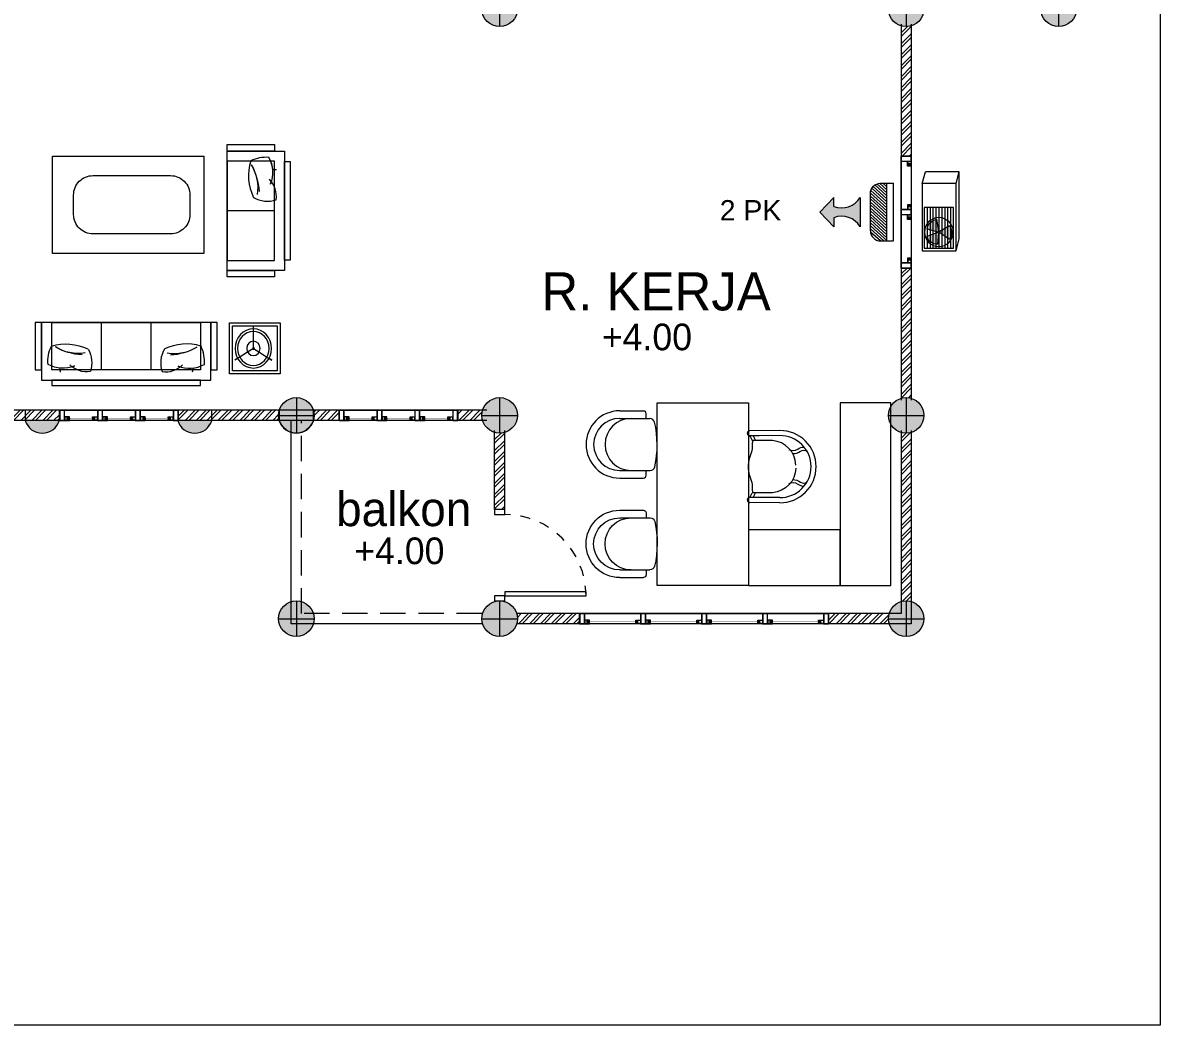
# Model space of a CAD drawing. Header units: millimetres. Extents: x -667 to -468, y -723 to -475.
# Drawn here: x -501.53 to -490.34, y -711.39 to -701.52 of the extents above; entities that cross this region are included whole.
import ezdxf

# ---------------------------------------------------------------- set-up
doc = ezdxf.new("R2010")
doc.units = ezdxf.units.MM
doc.linetypes.add('DASHED2', pattern=[0.375, 0.25, -0.125])
doc.linetypes.add('HIDDEN', pattern=[0.375, 0.25, -0.125])
doc.layers.get('0').update_dxf_attribs({"lineweight": 9})
for name, color, linetype, lineweight in [('COLUMN', 11, 'Continuous', 9), ('dinding', 36, 'Continuous', 9), ('DOOR', 6, 'Continuous', 5), ('Furniture', 172, 'Continuous', 0), ('HIDDEN', 9, 'HIDDEN', 5), ('NOTASI', 250, 'Continuous', 5), ('pintu', 6, 'Continuous', 5), ('TEXT', 26, 'Continuous', 5)]:
    doc.layers.add(name, color=color, linetype=linetype, lineweight=lineweight)
doc.styles.get("Standard").update_dxf_attribs({"font": 'arial.ttf'})
pattern_1 = [(45, (150.81226, -159.11501), (-0.053881537, 0.053881537), []), (45, (150.84818, -159.11501), (-0.053881537, 0.053881537), [])]

# ---------------------------------------------------------------- blocks, each defined once
blk = doc.blocks.new('kolommm bulat')
at = {"layer": 'NOTASI'}
h = blk.add_hatch(color=256, dxfattribs=at)
h.paths.add_polyline_path([(-808.914, -494.931), (-808.914, -495.106), (-808.739, -495.106, 0.414214)])
h.paths.add_polyline_path([(-808.914, -494.931, 0.414214), (-809.089, -495.106), (-808.914, -495.106)])
h.paths.add_polyline_path([(-808.914, -495.106), (-809.089, -495.106, 0.414214), (-808.914, -495.281)])
h.paths.add_polyline_path([(-808.739, -495.106), (-808.914, -495.106), (-808.914, -495.281, 0.414214)])
for p, q in [((-808.914, -494.931), (-808.914, -495.281)), ((-809.089, -495.106), (-808.739, -495.106))]:
    blk.add_line(p, q)
blk.add_circle((-808.914, -495.106), 0.175)
blk = doc.blocks.new('*U564')
for points in [[(81023, 24533), (80973, 24533), (80973, 24433), (81023, 24433)], [(81873, 24533), (81823, 24533), (81823, 24433), (81873, 24433)], [(81023, 24433), (81023, 23633), (81063, 23633), (81063, 24433)]]:
    blk.add_lwpolyline(points, close=True)
at = {"layer": 'HIDDEN'}
blk.add_arc((81023, 24433), 800, 270, 0, dxfattribs=at)
blk = doc.blocks.new('SOFA-1')
at = {"layer": 'Furniture'}
for p, q in [((-331, 369), (-331, 136)), ((-257, 369), (-257, 108)), ((256, 369), (256, 108)), ((331, 369), (331, 136)), ((-303, 108), (-257, 108)), ((-257, 108), (-257, 69)), ((256, 108), (256, 71)), ((256, 108), (303, 108))]:
    blk.add_line(p, q, dxfattribs=at)
for centre, radius, start, end in [((0, 369), 331, 0, 180), ((0, 369), 256, 0, 180), ((0, 257), 256, 0, 180), ((-303, 136), 28, 180, 270), ((303, 136), 28, 270, 0), ((-210, 69), 46.6, 180, 257.5088), ((-4, 998), 998, 257.5088, 282.9658), ((209, 71), 46.6, 282.9658, 0)]:
    blk.add_arc(centre, radius, start, end, dxfattribs=at)
blk = doc.blocks.new('CH-4')
at = {"layer": 'Furniture'}
for p, q in [((-0.355, 0.308), (-0.353, 0.014)), ((-0.305, 0.309), (-0.303, 0.014)), ((0.305, 0.309), (0.303, 0.014)), ((0.355, 0.308), (0.353, 0.014)), ((-0.303, 0.103), (-0.303, 0.005)), ((-0.303, 0.047), (-0.257, 0.069)), ((-0.303, 0.014), (-0.257, 0.036)), ((0.303, 0.047), (0.257, 0.069)), ((0.303, 0.014), (0.257, 0.036)), ((0.303, 0.103), (0.303, 0.005))]:
    blk.add_line(p, q, dxfattribs=at)
for points in [[(-0.128, 0.435, 0.182584), (-0.153, 0.511, -0.294543), (-0.152, 0.574)], [(0.128, 0.435, -0.182584), (0.153, 0.511, 0.294543), (0.152, 0.574)], [(-0.016, 0.465, 0.381533), (-0.257, 0.237, 0.381533)], [(-0.17, 0.395, 0.291634), (-0.171, 0.485, -0.19512), (-0.191, 0.548, -0.335381)], [(0.016, 0.465, -0.381533), (0.257, 0.237, -0.381533)], [(0.17, 0.395, -0.291634), (0.171, 0.485, 0.19512), (0.191, 0.548, 0.335381)], [(0.237, 0.038), (0.189, 0.038, 0.028753), (0.158, 0.036, -0.099667), (0, 0, -0.099667), (-0.158, 0.036, 0.028753), (-0.189, 0.038), (-0.237, 0.038)]]:
    blk.add_lwpolyline(points, format="xyb", dxfattribs=at)
for points in [[(-0.257, 0.237), (-0.257, 0.036)], [(0.257, 0.237), (0.257, 0.036)]]:
    blk.add_lwpolyline(points, dxfattribs=at)
for centre, radius, start, end in [((0, 0.31), 0.355, 90, 180.294), ((0, 0.31), 0.305, 90, 180.294), ((0, 0.31), 0.355, 359.706, 90), ((0, 0.31), 0.305, 359.706, 90), ((-0.328, 0.012), 0.0251, 175.8029, 4.9093), ((-0.237, 0.058), 0.02, 180, 270), ((0.237, 0.058), 0.02, 270, 0), ((0.328, 0.012), 0.0251, 175.0907, 4.1971)]:
    blk.add_arc(centre, radius, start, end, dxfattribs=at)
blk = doc.blocks.new('M-KOMIS')
at = {"layer": 'Furniture'}
for points in [[(-900, -200), (-900, 700), (900, 700), (900, -200)], [(-900, -200), (-900, -1100), (-350, -1100), (-350, -200)], [(-900, -1100), (-900, -1600), (900, -1600), (900, -1100)]]:
    blk.add_lwpolyline(points, close=True, dxfattribs=at)
at = {"layer": 'Furniture', "xscale": -1}
blk.add_blockref('SOFA-1', (-489, 700), dxfattribs=at)
at = {"layer": 'Furniture'}
blk.add_blockref('SOFA-1', (489, 700), dxfattribs=at)
at = {"layer": 'Furniture', "xscale": 1000, "yscale": 1000, "zscale": 1000, "rotation": 180}
blk.add_blockref('CH-4', (271, -199), dxfattribs=at)
blk = doc.blocks.new('FFFEWWW')
at = {"layer": 'Furniture'}
for points in [[(463.583, -123.042), (465.045, -123.042), (465.045, -122.987), (463.583, -122.987)], [(465.147, -123.042), (463.482, -123.042), (463.482, -123.608), (465.147, -123.608), (465.147, -123.042)], [(463.482, -123.142), (463.419, -123.142), (463.419, -123.608), (463.482, -123.608)], [(463.582, -123.142), (465.047, -123.142), (465.047, -123.608), (463.582, -123.608)], [(465.21, -123.142), (465.147, -123.142), (465.147, -123.608), (465.21, -123.608)]]:
    blk.add_lwpolyline(points, close=True, dxfattribs=at)
at = {"layer": 'Furniture', "ltscale": 5000}
for points in [[(464.07, -123.142), (464.07, -123.608)], [(464.559, -123.142), (464.559, -123.608)]]:
    blk.add_lwpolyline(points, dxfattribs=at)
at = {"layer": 'Furniture'}
for centre, major_axis, start_param, end_param in [((463.924, -123.353), (-0.23, 0.003), 4.562174, 5.517908), ((463.924, -123.353), (-0.23, 0.003), 4.562506, 5.51824), ((463.888, -123.225), (-0.344, 0.005), -0.071752, 0.465012), ((463.692, -123.453), (-0.296, 0.004), 4.3283, 5.243524), ((463.692, -123.453), (-0.296, 0.004), 4.329343, 5.244567), ((460.127, -122.643), (-2.524, 2.524), 3.781983, 3.79269), ((463.705, -123.21), (-0.27, 0.003), 2.621113, 3.471576), ((463.92, -123.909), (-0.621, 0.009), -1.489892, -1.04612), ((463.842, -123.719), (-0.416, 0.006), 4.559337, 5.297147), ((463.723, -122.908), (-0.489, 0.007), 1.286125, 2.040349)]:
    blk.add_ellipse(centre, major_axis=major_axis, ratio=1, start_param=start_param, end_param=end_param, dxfattribs=at)
at = {"layer": 'Furniture', "extrusion": (0, 0, -1)}
for centre, major_axis, start_param, end_param in [((464.705, -123.353), (0.23, 0.003), 4.562174, 5.517908), ((464.705, -123.353), (0.23, 0.003), 4.562506, 5.51824), ((464.923, -123.21), (0.27, 0.003), 2.621113, 3.471576), ((464.937, -123.453), (0.296, 0.004), 4.3283, 5.243524), ((464.937, -123.453), (0.296, 0.004), 4.329343, 5.244567), ((468.501, -122.643), (2.524, 2.524), 3.781983, 3.79269), ((464.741, -123.225), (0.344, 0.005), -0.071752, 0.465012), ((464.787, -123.719), (0.416, 0.006), 4.559337, 5.297147), ((464.708, -123.909), (0.621, 0.009), -1.489892, -1.04612), ((464.906, -122.908), (0.489, 0.007), 1.286125, 2.040349)]:
    blk.add_ellipse(centre, major_axis=major_axis, ratio=1, start_param=start_param, end_param=end_param, dxfattribs=at)
blk = doc.blocks.new('VRRW')
at = {"layer": 'Furniture'}
for p, q in [((460.924, -123.537), (460.924, -123.037)), ((460.924, -123.037), (461.424, -123.037)), ((460.954, -123.507), (460.954, -123.067)), ((460.954, -123.067), (461.394, -123.067)), ((461.394, -123.067), (461.394, -123.507)), ((461.424, -123.037), (461.424, -123.537)), ((461.198, -123.292), (461.005, -123.172)), ((461.198, -123.292), (461.005, -123.172)), ((461.039, -123.193), (461.007, -123.174)), ((461.039, -123.193), (461.007, -123.174)), ((461.177, -123.292), (461.37, -123.172)), ((461.177, -123.292), (461.37, -123.172)), ((461.337, -123.193), (461.368, -123.174)), ((461.337, -123.193), (461.368, -123.174)), ((461.188, -123.273), (461.188, -123.513)), ((461.188, -123.273), (461.188, -123.513)), ((461.424, -123.537), (460.924, -123.537)), ((461.394, -123.507), (460.954, -123.507)), ((461.188, -123.471), (461.188, -123.51)), ((461.188, -123.471), (461.188, -123.51))]:
    blk.add_line(p, q, dxfattribs=at)
at = {"layer": 'Furniture', "extrusion": (0, 0, -1)}
for major_axis in [(0, 0.193), (0, 0.167), (0, 0.167), (0, 0.0707), (0, 0.0707)]:
    blk.add_ellipse((461.188, -123.286), major_axis=major_axis, ratio=0.927896, start_param=3.141593, end_param=9.424778, dxfattribs=at)
blk = doc.blocks.new('VVFRR')
at = {"layer": 'Furniture'}
for points in [[(461.041, -124.004), (461.041, -124.067), (461.506, -124.067), (461.506, -124.004)], [(460.941, -124.067), (460.941, -125.244), (461.506, -125.244), (461.506, -124.067), (460.941, -124.067)], [(460.941, -125.142), (460.941, -124.169), (460.886, -124.169), (460.886, -125.142)], [(461.041, -125.144), (461.041, -124.167), (461.506, -124.167), (461.506, -125.144)], [(461.041, -125.244), (461.041, -125.306), (461.506, -125.306), (461.506, -125.244)]]:
    blk.add_lwpolyline(points, close=True, dxfattribs=at)
at = {"layer": 'Furniture', "ltscale": 5000}
blk.add_lwpolyline([(461.041, -124.655), (461.506, -124.655)], dxfattribs=at)
at = {"layer": 'Furniture', "extrusion": (0, 0, -1)}
for centre, major_axis, start_param, end_param in [((461.352, -124.277), (-0.004, 0.296), 4.3283, 5.243524), ((461.352, -124.277), (-0.004, 0.296), 4.329343, 5.244567), ((461.124, -124.473), (-0.005, 0.344), -0.071752, 0.465012), ((461.808, -124.506), (-0.009, 0.621), -1.489892, -1.04612), ((461.618, -124.427), (-0.006, 0.416), 4.559337, 5.297147), ((460.807, -124.308), (-0.007, 0.489), 1.286125, 2.040349), ((461.252, -124.509), (-0.003, 0.23), 4.562174, 5.517908), ((461.252, -124.509), (-0.003, 0.23), 4.562506, 5.51824), ((460.542, -120.713), (-2.524, 2.524), 3.781983, 3.79269), ((461.109, -124.291), (-0.003, 0.27), 2.621113, 3.471576)]:
    blk.add_ellipse(centre, major_axis=major_axis, ratio=1, start_param=start_param, end_param=end_param, dxfattribs=at)
blk = doc.blocks.new('VBV')
h = blk.add_hatch()
h.set_pattern_fill('ANSI31', color=30, scale=0.02, angle=-180, style=0)
h.set_pattern_definition([(45, (-1846.064447, -2578.5427676), (-0.0017677669529, 0.0017677669529), [])])
h.paths.add_polyline_path([(-651.29, -519.722), (-651.288, -519.722, -0.354282), (-651.286, -519.719), (-651.306, -519.719), (-651.306, -519.727), (-651.29, -519.727)])
h.paths.add_polyline_path([(-651.306, -519.711), (-651.306, -519.719), (-651.286, -519.719, -0.354282), (-651.288, -519.716), (-651.29, -519.716), (-651.29, -519.711)])
h = blk.add_hatch()
h.set_pattern_fill('ANSI31', color=30, scale=0.02, angle=-180, style=0)
h.set_pattern_definition([(135, (543.7193513, -2578.5427676), (0.0017677669529, 0.0017677669529), [])])
h.paths.add_polyline_path([(-651.055, -519.722), (-651.057, -519.722, 0.354282), (-651.059, -519.719), (-651.039, -519.719), (-651.039, -519.727), (-651.055, -519.727)])
h.paths.add_polyline_path([(-651.039, -519.711), (-651.039, -519.719), (-651.059, -519.719, 0.354282), (-651.057, -519.716), (-651.055, -519.716), (-651.055, -519.711)])
h = blk.add_hatch()
h.set_pattern_fill('ANSI31', color=30, scale=0.02, angle=-180, style=0)
h.set_pattern_definition([(45, (-1845.6919134, -2578.5427676), (-0.0017677669529, 0.0017677669529), [])])
h.paths.add_polyline_path([(-650.918, -519.722), (-650.916, -519.722, -0.354282), (-650.914, -519.719), (-650.934, -519.719), (-650.934, -519.727), (-650.918, -519.727)])
h.paths.add_polyline_path([(-650.934, -519.711), (-650.934, -519.719), (-650.914, -519.719, -0.354282), (-650.916, -519.716), (-650.918, -519.716), (-650.918, -519.711)])
h = blk.add_hatch()
h.set_pattern_fill('ANSI31', color=30, scale=0.02, angle=-180, style=0)
h.set_pattern_definition([(135, (544.0918849, -2578.5427676), (0.0017677669529, 0.0017677669529), [])])
h.paths.add_polyline_path([(-650.682, -519.722), (-650.684, -519.722, 0.354282), (-650.686, -519.719), (-650.666, -519.719), (-650.666, -519.727), (-650.682, -519.727)])
h.paths.add_polyline_path([(-650.666, -519.711), (-650.666, -519.719), (-650.686, -519.719, 0.354282), (-650.684, -519.716), (-650.682, -519.716), (-650.682, -519.711)])
h = blk.add_hatch()
h.set_pattern_fill('ANSI31', color=30, scale=0.02, angle=-180, style=0)
h.set_pattern_definition([(45, (-1845.31938, -2578.5427676), (-0.0017677669529, 0.0017677669529), [])])
h.paths.add_polyline_path([(-650.545, -519.722), (-650.543, -519.722, -0.354282), (-650.541, -519.719), (-650.561, -519.719), (-650.561, -519.727), (-650.545, -519.727)])
h.paths.add_polyline_path([(-650.561, -519.711), (-650.561, -519.719), (-650.541, -519.719, -0.354282), (-650.543, -519.716), (-650.545, -519.716), (-650.545, -519.711)])
h = blk.add_hatch()
h.set_pattern_fill('ANSI31', color=30, scale=0.02, angle=-180, style=0)
h.set_pattern_definition([(135, (544.4644184, -2578.5427676), (0.0017677669529, 0.0017677669529), [])])
h.paths.add_polyline_path([(-650.31, -519.722), (-650.312, -519.722, 0.354282), (-650.314, -519.719), (-650.294, -519.719), (-650.294, -519.727), (-650.31, -519.727)])
h.paths.add_polyline_path([(-650.294, -519.711), (-650.294, -519.719), (-650.314, -519.719, 0.354282), (-650.312, -519.716), (-650.31, -519.716), (-650.31, -519.711)])
for points in [[(-651.334, -519.638), (-651.384, -519.638), (-651.384, -519.738), (-651.334, -519.738)], [(-651.384, -519.638), (-650.216, -519.638), (-650.216, -519.738), (-651.384, -519.738)], [(-651.336, -519.64), (-651.382, -519.64), (-651.382, -519.736), (-651.336, -519.736)], [(-650.961, -519.638), (-651.011, -519.638), (-651.011, -519.738), (-650.961, -519.738)], [(-650.963, -519.64), (-651.009, -519.64), (-651.009, -519.736), (-650.963, -519.736)], [(-650.589, -519.638), (-650.639, -519.638), (-650.639, -519.738), (-650.589, -519.738)], [(-650.591, -519.64), (-650.637, -519.64), (-650.637, -519.736), (-650.591, -519.736)], [(-650.216, -519.638), (-650.266, -519.638), (-650.266, -519.738), (-650.216, -519.738)], [(-650.218, -519.64), (-650.264, -519.64), (-650.264, -519.736), (-650.218, -519.736)], [(-651.308, -519.709), (-651.288, -519.709), (-651.288, -519.703), (-651.332, -519.703), (-651.332, -519.736), (-651.288, -519.736), (-651.288, -519.729), (-651.308, -519.729)], [(-651.037, -519.709), (-651.057, -519.709), (-651.057, -519.703), (-651.013, -519.703), (-651.013, -519.736), (-651.057, -519.736), (-651.057, -519.729), (-651.037, -519.729)], [(-650.936, -519.709), (-650.916, -519.709), (-650.916, -519.703), (-650.959, -519.703), (-650.959, -519.736), (-650.916, -519.736), (-650.916, -519.729), (-650.936, -519.729)], [(-650.664, -519.709), (-650.684, -519.709), (-650.684, -519.703), (-650.641, -519.703), (-650.641, -519.736), (-650.684, -519.736), (-650.684, -519.729), (-650.664, -519.729)], [(-650.563, -519.709), (-650.543, -519.709), (-650.543, -519.703), (-650.587, -519.703), (-650.587, -519.736), (-650.543, -519.736), (-650.543, -519.729), (-650.563, -519.729)], [(-650.292, -519.709), (-650.312, -519.709), (-650.312, -519.703), (-650.268, -519.703), (-650.268, -519.736), (-650.312, -519.736), (-650.312, -519.729), (-650.292, -519.729)]]:
    blk.add_lwpolyline(points, close=True)
for points in [[(-651.288, -519.713), (-651.288, -519.711), (-651.288, -519.716), (-651.288, -519.711), (-651.286, -519.711), (-651.286, -519.701), (-651.334, -519.701), (-651.334, -519.738), (-651.286, -519.738), (-651.286, -519.727), (-651.288, -519.727), (-651.288, -519.722), (-651.288, -519.727)], [(-651.288, -519.722), (-651.29, -519.722), (-651.29, -519.727), (-651.306, -519.727), (-651.306, -519.711), (-651.29, -519.711), (-651.29, -519.716), (-651.288, -519.716)], [(-651.057, -519.713), (-651.057, -519.711), (-651.057, -519.716), (-651.057, -519.711), (-651.059, -519.711), (-651.059, -519.701), (-651.011, -519.701), (-651.011, -519.738), (-651.059, -519.738), (-651.059, -519.727), (-651.057, -519.727), (-651.057, -519.722), (-651.057, -519.727)], [(-651.057, -519.722), (-651.055, -519.722), (-651.055, -519.727), (-651.039, -519.727), (-651.039, -519.711), (-651.055, -519.711), (-651.055, -519.716), (-651.057, -519.716)], [(-650.916, -519.713), (-650.916, -519.711), (-650.916, -519.716), (-650.916, -519.711), (-650.914, -519.711), (-650.914, -519.701), (-650.961, -519.701), (-650.961, -519.738), (-650.914, -519.738), (-650.914, -519.727), (-650.916, -519.727), (-650.916, -519.722), (-650.916, -519.727)], [(-650.916, -519.722), (-650.918, -519.722), (-650.918, -519.727), (-650.934, -519.727), (-650.934, -519.711), (-650.918, -519.711), (-650.918, -519.716), (-650.916, -519.716)], [(-650.684, -519.713), (-650.684, -519.711), (-650.684, -519.716), (-650.684, -519.711), (-650.686, -519.711), (-650.686, -519.701), (-650.639, -519.701), (-650.639, -519.738), (-650.686, -519.738), (-650.686, -519.727), (-650.684, -519.727), (-650.684, -519.722), (-650.684, -519.727)], [(-650.684, -519.722), (-650.682, -519.722), (-650.682, -519.727), (-650.666, -519.727), (-650.666, -519.711), (-650.682, -519.711), (-650.682, -519.716), (-650.684, -519.716)], [(-650.543, -519.713), (-650.543, -519.711), (-650.543, -519.716), (-650.543, -519.711), (-650.541, -519.711), (-650.541, -519.701), (-650.589, -519.701), (-650.589, -519.738), (-650.541, -519.738), (-650.541, -519.727), (-650.543, -519.727), (-650.543, -519.722), (-650.543, -519.727)], [(-650.543, -519.722), (-650.545, -519.722), (-650.545, -519.727), (-650.561, -519.727), (-650.561, -519.711), (-650.545, -519.711), (-650.545, -519.716), (-650.543, -519.716)], [(-650.312, -519.713), (-650.312, -519.711), (-650.312, -519.716), (-650.312, -519.711), (-650.314, -519.711), (-650.314, -519.701), (-650.266, -519.701), (-650.266, -519.738), (-650.314, -519.738), (-650.314, -519.727), (-650.312, -519.727), (-650.312, -519.722), (-650.312, -519.727)], [(-650.312, -519.722), (-650.31, -519.722), (-650.31, -519.727), (-650.294, -519.727), (-650.294, -519.711), (-650.31, -519.711), (-650.31, -519.716), (-650.312, -519.716)]]:
    blk.add_lwpolyline(points)
at = {"color": 20, "const_width": 0.002}
for points in [[(-651.055, -519.719), (-651.29, -519.719)], [(-650.682, -519.719), (-650.918, -519.719)], [(-650.31, -519.719), (-650.545, -519.719)]]:
    blk.add_lwpolyline(points, dxfattribs=at)
for centre, start, end in [((-651.285, -519.717), 174.6734, 252.7067), ((-651.285, -519.722), 107.2933, 185.3266), ((-651.06, -519.717), 287.2933, 5.3266), ((-651.06, -519.722), 354.6734, 72.7067), ((-650.913, -519.717), 174.6734, 252.7067), ((-650.913, -519.722), 107.2933, 185.3266), ((-650.687, -519.717), 287.2933, 5.3266), ((-650.687, -519.722), 354.6734, 72.7067), ((-650.54, -519.717), 174.6734, 252.7067), ((-650.54, -519.722), 107.2933, 185.3266), ((-650.315, -519.717), 287.2933, 5.3266), ((-650.315, -519.722), 354.6734, 72.7067)]:
    blk.add_arc(centre, 0.00286, start, end)
blk = doc.blocks.new('VFEEW')
h = blk.add_hatch()
h.set_pattern_fill('ANSI31', color=30, scale=0.02, angle=-180, style=0)
h.set_pattern_definition([(45, (-1840.9476361, -2580.5427676), (-0.0017677669529, 0.0017677669529), [])])
h.paths.add_polyline_path([(-646.174, -521.722), (-646.172, -521.722, -0.354282), (-646.17, -521.719), (-646.19, -521.719), (-646.19, -521.727), (-646.174, -521.727)])
h.paths.add_polyline_path([(-646.19, -521.711), (-646.19, -521.719), (-646.17, -521.719, -0.354282), (-646.172, -521.716), (-646.174, -521.716), (-646.174, -521.711)])
h = blk.add_hatch()
h.set_pattern_fill('ANSI31', color=30, scale=0.02, angle=-180, style=0)
h.set_pattern_definition([(135, (549.0636286, -2580.5427676), (0.0017677669529, 0.0017677669529), [])])
h.paths.add_polyline_path([(-645.711, -521.722), (-645.713, -521.722, 0.354282), (-645.715, -521.719), (-645.695, -521.719), (-645.695, -521.727), (-645.711, -521.727)])
h.paths.add_polyline_path([(-645.695, -521.711), (-645.695, -521.719), (-645.715, -521.719, 0.354282), (-645.713, -521.716), (-645.711, -521.716), (-645.711, -521.711)])
h = blk.add_hatch()
h.set_pattern_fill('ANSI31', color=30, scale=0.02, angle=-180, style=0)
h.set_pattern_definition([(45, (-1840.3476361, -2580.5427676), (-0.0017677669529, 0.0017677669529), [])])
h.paths.add_polyline_path([(-645.574, -521.722), (-645.572, -521.722, -0.354282), (-645.57, -521.719), (-645.59, -521.719), (-645.59, -521.727), (-645.574, -521.727)])
h.paths.add_polyline_path([(-645.59, -521.711), (-645.59, -521.719), (-645.57, -521.719, -0.354282), (-645.572, -521.716), (-645.574, -521.716), (-645.574, -521.711)])
h = blk.add_hatch()
h.set_pattern_fill('ANSI31', color=30, scale=0.02, angle=-180, style=0)
h.set_pattern_definition([(135, (549.6636286, -2580.5427676), (0.0017677669529, 0.0017677669529), [])])
h.paths.add_polyline_path([(-645.111, -521.722), (-645.113, -521.722, 0.354282), (-645.115, -521.719), (-645.095, -521.719), (-645.095, -521.727), (-645.111, -521.727)])
h.paths.add_polyline_path([(-645.095, -521.711), (-645.095, -521.719), (-645.115, -521.719, 0.354282), (-645.113, -521.716), (-645.111, -521.716), (-645.111, -521.711)])
h = blk.add_hatch()
h.set_pattern_fill('ANSI31', color=30, scale=0.02, angle=-180, style=0)
h.set_pattern_definition([(45, (-1839.7476361, -2580.5427676), (-0.0017677669529, 0.0017677669529), [])])
h.paths.add_polyline_path([(-644.974, -521.722), (-644.972, -521.722, -0.354282), (-644.97, -521.719), (-644.99, -521.719), (-644.99, -521.727), (-644.974, -521.727)])
h.paths.add_polyline_path([(-644.99, -521.711), (-644.99, -521.719), (-644.97, -521.719, -0.354282), (-644.972, -521.716), (-644.974, -521.716), (-644.974, -521.711)])
h = blk.add_hatch()
h.set_pattern_fill('ANSI31', color=30, scale=0.02, angle=-180, style=0)
h.set_pattern_definition([(135, (550.2636286, -2580.5427676), (0.0017677669529, 0.0017677669529), [])])
h.paths.add_polyline_path([(-644.511, -521.722), (-644.513, -521.722, 0.354282), (-644.515, -521.719), (-644.495, -521.719), (-644.495, -521.727), (-644.511, -521.727)])
h.paths.add_polyline_path([(-644.495, -521.711), (-644.495, -521.719), (-644.515, -521.719, 0.354282), (-644.513, -521.716), (-644.511, -521.716), (-644.511, -521.711)])
h = blk.add_hatch()
h.set_pattern_fill('ANSI31', color=30, scale=0.02, angle=-180, style=0)
h.set_pattern_definition([(45, (-1839.1476361, -2580.5427676), (-0.0017677669529, 0.0017677669529), [])])
h.paths.add_polyline_path([(-644.374, -521.722), (-644.372, -521.722, -0.354282), (-644.37, -521.719), (-644.39, -521.719), (-644.39, -521.727), (-644.374, -521.727)])
h.paths.add_polyline_path([(-644.39, -521.711), (-644.39, -521.719), (-644.37, -521.719, -0.354282), (-644.372, -521.716), (-644.374, -521.716), (-644.374, -521.711)])
h = blk.add_hatch()
h.set_pattern_fill('ANSI31', color=30, scale=0.02, angle=-180, style=0)
h.set_pattern_definition([(135, (550.8636286, -2580.5427676), (0.0017677669529, 0.0017677669529), [])])
h.paths.add_polyline_path([(-643.911, -521.722), (-643.913, -521.722, 0.354282), (-643.915, -521.719), (-643.895, -521.719), (-643.895, -521.727), (-643.911, -521.727)])
h.paths.add_polyline_path([(-643.895, -521.711), (-643.895, -521.719), (-643.915, -521.719, 0.354282), (-643.913, -521.716), (-643.911, -521.716), (-643.911, -521.711)])
for points in [[(-646.267, -521.638), (-643.817, -521.638), (-643.817, -521.738), (-646.267, -521.738)], [(-646.217, -521.638), (-646.267, -521.638), (-646.267, -521.738), (-646.217, -521.738)], [(-646.219, -521.64), (-646.265, -521.64), (-646.265, -521.736), (-646.219, -521.736)], [(-645.617, -521.638), (-645.667, -521.638), (-645.667, -521.738), (-645.617, -521.738)], [(-645.619, -521.64), (-645.665, -521.64), (-645.665, -521.736), (-645.619, -521.736)], [(-645.017, -521.638), (-645.067, -521.638), (-645.067, -521.738), (-645.017, -521.738)], [(-645.019, -521.64), (-645.065, -521.64), (-645.065, -521.736), (-645.019, -521.736)], [(-644.417, -521.638), (-644.467, -521.638), (-644.467, -521.738), (-644.417, -521.738)], [(-644.419, -521.64), (-644.465, -521.64), (-644.465, -521.736), (-644.419, -521.736)], [(-643.817, -521.638), (-643.867, -521.638), (-643.867, -521.738), (-643.817, -521.738)], [(-643.819, -521.64), (-643.865, -521.64), (-643.865, -521.736), (-643.819, -521.736)], [(-646.192, -521.709), (-646.172, -521.709), (-646.172, -521.703), (-646.215, -521.703), (-646.215, -521.736), (-646.172, -521.736), (-646.172, -521.729), (-646.192, -521.729)], [(-645.693, -521.709), (-645.713, -521.709), (-645.713, -521.703), (-645.669, -521.703), (-645.669, -521.736), (-645.713, -521.736), (-645.713, -521.729), (-645.693, -521.729)], [(-645.592, -521.709), (-645.572, -521.709), (-645.572, -521.703), (-645.615, -521.703), (-645.615, -521.736), (-645.572, -521.736), (-645.572, -521.729), (-645.592, -521.729)], [(-645.093, -521.709), (-645.113, -521.709), (-645.113, -521.703), (-645.069, -521.703), (-645.069, -521.736), (-645.113, -521.736), (-645.113, -521.729), (-645.093, -521.729)], [(-644.992, -521.709), (-644.972, -521.709), (-644.972, -521.703), (-645.015, -521.703), (-645.015, -521.736), (-644.972, -521.736), (-644.972, -521.729), (-644.992, -521.729)], [(-644.493, -521.709), (-644.513, -521.709), (-644.513, -521.703), (-644.469, -521.703), (-644.469, -521.736), (-644.513, -521.736), (-644.513, -521.729), (-644.493, -521.729)], [(-644.392, -521.709), (-644.372, -521.709), (-644.372, -521.703), (-644.415, -521.703), (-644.415, -521.736), (-644.372, -521.736), (-644.372, -521.729), (-644.392, -521.729)], [(-643.893, -521.709), (-643.913, -521.709), (-643.913, -521.703), (-643.869, -521.703), (-643.869, -521.736), (-643.913, -521.736), (-643.913, -521.729), (-643.893, -521.729)]]:
    blk.add_lwpolyline(points, close=True)
for points in [[(-646.172, -521.713), (-646.172, -521.711), (-646.172, -521.716), (-646.172, -521.711), (-646.17, -521.711), (-646.17, -521.701), (-646.217, -521.701), (-646.217, -521.738), (-646.17, -521.738), (-646.17, -521.727), (-646.172, -521.727), (-646.172, -521.722), (-646.172, -521.727)], [(-646.172, -521.722), (-646.174, -521.722), (-646.174, -521.727), (-646.19, -521.727), (-646.19, -521.711), (-646.174, -521.711), (-646.174, -521.716), (-646.172, -521.716)], [(-645.713, -521.713), (-645.713, -521.711), (-645.713, -521.716), (-645.713, -521.711), (-645.715, -521.711), (-645.715, -521.701), (-645.667, -521.701), (-645.667, -521.738), (-645.715, -521.738), (-645.715, -521.727), (-645.713, -521.727), (-645.713, -521.722), (-645.713, -521.727)], [(-645.713, -521.722), (-645.711, -521.722), (-645.711, -521.727), (-645.695, -521.727), (-645.695, -521.711), (-645.711, -521.711), (-645.711, -521.716), (-645.713, -521.716)], [(-645.572, -521.713), (-645.572, -521.711), (-645.572, -521.716), (-645.572, -521.711), (-645.57, -521.711), (-645.57, -521.701), (-645.617, -521.701), (-645.617, -521.738), (-645.57, -521.738), (-645.57, -521.727), (-645.572, -521.727), (-645.572, -521.722), (-645.572, -521.727)], [(-645.572, -521.722), (-645.574, -521.722), (-645.574, -521.727), (-645.59, -521.727), (-645.59, -521.711), (-645.574, -521.711), (-645.574, -521.716), (-645.572, -521.716)], [(-645.113, -521.713), (-645.113, -521.711), (-645.113, -521.716), (-645.113, -521.711), (-645.115, -521.711), (-645.115, -521.701), (-645.067, -521.701), (-645.067, -521.738), (-645.115, -521.738), (-645.115, -521.727), (-645.113, -521.727), (-645.113, -521.722), (-645.113, -521.727)], [(-645.113, -521.722), (-645.111, -521.722), (-645.111, -521.727), (-645.095, -521.727), (-645.095, -521.711), (-645.111, -521.711), (-645.111, -521.716), (-645.113, -521.716)], [(-644.972, -521.713), (-644.972, -521.711), (-644.972, -521.716), (-644.972, -521.711), (-644.97, -521.711), (-644.97, -521.701), (-645.017, -521.701), (-645.017, -521.738), (-644.97, -521.738), (-644.97, -521.727), (-644.972, -521.727), (-644.972, -521.722), (-644.972, -521.727)], [(-644.972, -521.722), (-644.974, -521.722), (-644.974, -521.727), (-644.99, -521.727), (-644.99, -521.711), (-644.974, -521.711), (-644.974, -521.716), (-644.972, -521.716)], [(-644.513, -521.713), (-644.513, -521.711), (-644.513, -521.716), (-644.513, -521.711), (-644.515, -521.711), (-644.515, -521.701), (-644.467, -521.701), (-644.467, -521.738), (-644.515, -521.738), (-644.515, -521.727), (-644.513, -521.727), (-644.513, -521.722), (-644.513, -521.727)], [(-644.513, -521.722), (-644.511, -521.722), (-644.511, -521.727), (-644.495, -521.727), (-644.495, -521.711), (-644.511, -521.711), (-644.511, -521.716), (-644.513, -521.716)], [(-644.372, -521.713), (-644.372, -521.711), (-644.372, -521.716), (-644.372, -521.711), (-644.37, -521.711), (-644.37, -521.701), (-644.417, -521.701), (-644.417, -521.738), (-644.37, -521.738), (-644.37, -521.727), (-644.372, -521.727), (-644.372, -521.722), (-644.372, -521.727)], [(-644.372, -521.722), (-644.374, -521.722), (-644.374, -521.727), (-644.39, -521.727), (-644.39, -521.711), (-644.374, -521.711), (-644.374, -521.716), (-644.372, -521.716)], [(-643.913, -521.713), (-643.913, -521.711), (-643.913, -521.716), (-643.913, -521.711), (-643.915, -521.711), (-643.915, -521.701), (-643.867, -521.701), (-643.867, -521.738), (-643.915, -521.738), (-643.915, -521.727), (-643.913, -521.727), (-643.913, -521.722), (-643.913, -521.727)], [(-643.913, -521.722), (-643.911, -521.722), (-643.911, -521.727), (-643.895, -521.727), (-643.895, -521.711), (-643.911, -521.711), (-643.911, -521.716), (-643.913, -521.716)]]:
    blk.add_lwpolyline(points)
at = {"color": 20, "const_width": 0.002}
for points in [[(-645.711, -521.719), (-646.174, -521.719)], [(-645.111, -521.719), (-645.574, -521.719)], [(-644.511, -521.719), (-644.974, -521.719)], [(-643.911, -521.719), (-644.374, -521.719)]]:
    blk.add_lwpolyline(points, dxfattribs=at)
for centre, start, end in [((-646.169, -521.717), 174.6734, 252.7067), ((-646.169, -521.722), 107.2933, 185.3266), ((-645.715, -521.717), 287.2933, 5.3266), ((-645.715, -521.722), 354.6734, 72.7067), ((-645.569, -521.717), 174.6734, 252.7067), ((-645.569, -521.722), 107.2933, 185.3266), ((-645.115, -521.717), 287.2933, 5.3266), ((-645.115, -521.722), 354.6734, 72.7067), ((-644.969, -521.717), 174.6734, 252.7067), ((-644.969, -521.722), 107.2933, 185.3266), ((-644.515, -521.717), 287.2933, 5.3266), ((-644.515, -521.722), 354.6734, 72.7067), ((-644.369, -521.717), 174.6734, 252.7067), ((-644.369, -521.722), 107.2933, 185.3266), ((-643.915, -521.717), 287.2933, 5.3266), ((-643.915, -521.722), 354.6734, 72.7067)]:
    blk.add_arc(centre, 0.00286, start, end)
blk = doc.blocks.new('FCE')
h = blk.add_hatch()
h.set_pattern_fill('ANSI31', color=30, scale=0.02, angle=-180, style=0)
h.set_pattern_definition([(45, (-1849.7851361, -2568.5427676), (-0.0017677669529, 0.0017677669529), [])])
h.paths.add_polyline_path([(-655.011, -509.722), (-655.009, -509.722, -0.354282), (-655.007, -509.719), (-655.027, -509.719), (-655.027, -509.727), (-655.011, -509.727)])
h.paths.add_polyline_path([(-655.027, -509.711), (-655.027, -509.719), (-655.007, -509.719, -0.354282), (-655.009, -509.716), (-655.011, -509.716), (-655.011, -509.711)])
h = blk.add_hatch()
h.set_pattern_fill('ANSI31', color=30, scale=0.02, angle=-180, style=0)
h.set_pattern_definition([(135, (540.1511286, -2568.5427676), (0.0017677669529, 0.0017677669529), [])])
h.paths.add_polyline_path([(-654.623, -509.722), (-654.625, -509.722, 0.354282), (-654.627, -509.719), (-654.607, -509.719), (-654.607, -509.727), (-654.623, -509.727)])
h.paths.add_polyline_path([(-654.607, -509.711), (-654.607, -509.719), (-654.627, -509.719, 0.354282), (-654.625, -509.716), (-654.623, -509.716), (-654.623, -509.711)])
h = blk.add_hatch()
h.set_pattern_fill('ANSI31', color=30, scale=0.02, angle=-180, style=0)
h.set_pattern_definition([(45, (-1849.2601361, -2568.5427676), (-0.0017677669529, 0.0017677669529), [])])
h.paths.add_polyline_path([(-654.486, -509.722), (-654.484, -509.722, -0.354282), (-654.482, -509.719), (-654.502, -509.719), (-654.502, -509.727), (-654.486, -509.727)])
h.paths.add_polyline_path([(-654.502, -509.711), (-654.502, -509.719), (-654.482, -509.719, -0.354282), (-654.484, -509.716), (-654.486, -509.716), (-654.486, -509.711)])
h = blk.add_hatch()
h.set_pattern_fill('ANSI31', color=30, scale=0.02, angle=-180, style=0)
h.set_pattern_definition([(135, (540.6761286, -2568.5427676), (0.0017677669529, 0.0017677669529), [])])
h.paths.add_polyline_path([(-654.098, -509.722), (-654.1, -509.722, 0.354282), (-654.102, -509.719), (-654.082, -509.719), (-654.082, -509.727), (-654.098, -509.727)])
h.paths.add_polyline_path([(-654.082, -509.711), (-654.082, -509.719), (-654.102, -509.719, 0.354282), (-654.1, -509.716), (-654.098, -509.716), (-654.098, -509.711)])
for points in [[(-655.055, -509.638), (-655.105, -509.638), (-655.105, -509.738), (-655.055, -509.738)], [(-655.105, -509.638), (-654.005, -509.638), (-654.005, -509.738), (-655.105, -509.738)], [(-655.057, -509.64), (-655.103, -509.64), (-655.103, -509.736), (-655.057, -509.736)], [(-654.53, -509.638), (-654.58, -509.638), (-654.58, -509.738), (-654.53, -509.738)], [(-654.532, -509.64), (-654.578, -509.64), (-654.578, -509.736), (-654.532, -509.736)], [(-654.005, -509.638), (-654.055, -509.638), (-654.055, -509.738), (-654.005, -509.738)], [(-654.007, -509.64), (-654.053, -509.64), (-654.053, -509.736), (-654.007, -509.736)], [(-655.029, -509.709), (-655.009, -509.709), (-655.009, -509.703), (-655.053, -509.703), (-655.053, -509.736), (-655.009, -509.736), (-655.009, -509.729), (-655.029, -509.729)], [(-654.605, -509.709), (-654.625, -509.709), (-654.625, -509.703), (-654.582, -509.703), (-654.582, -509.736), (-654.625, -509.736), (-654.625, -509.729), (-654.605, -509.729)], [(-654.504, -509.709), (-654.484, -509.709), (-654.484, -509.703), (-654.528, -509.703), (-654.528, -509.736), (-654.484, -509.736), (-654.484, -509.729), (-654.504, -509.729)], [(-654.08, -509.709), (-654.1, -509.709), (-654.1, -509.703), (-654.057, -509.703), (-654.057, -509.736), (-654.1, -509.736), (-654.1, -509.729), (-654.08, -509.729)]]:
    blk.add_lwpolyline(points, close=True)
for points in [[(-655.009, -509.713), (-655.009, -509.711), (-655.009, -509.716), (-655.009, -509.711), (-655.007, -509.711), (-655.007, -509.701), (-655.055, -509.701), (-655.055, -509.738), (-655.007, -509.738), (-655.007, -509.727), (-655.009, -509.727), (-655.009, -509.722), (-655.009, -509.727)], [(-655.009, -509.722), (-655.011, -509.722), (-655.011, -509.727), (-655.027, -509.727), (-655.027, -509.711), (-655.011, -509.711), (-655.011, -509.716), (-655.009, -509.716)], [(-654.625, -509.713), (-654.625, -509.711), (-654.625, -509.716), (-654.625, -509.711), (-654.627, -509.711), (-654.627, -509.701), (-654.58, -509.701), (-654.58, -509.738), (-654.627, -509.738), (-654.627, -509.727), (-654.625, -509.727), (-654.625, -509.722), (-654.625, -509.727)], [(-654.625, -509.722), (-654.623, -509.722), (-654.623, -509.727), (-654.607, -509.727), (-654.607, -509.711), (-654.623, -509.711), (-654.623, -509.716), (-654.625, -509.716)], [(-654.484, -509.713), (-654.484, -509.711), (-654.484, -509.716), (-654.484, -509.711), (-654.482, -509.711), (-654.482, -509.701), (-654.53, -509.701), (-654.53, -509.738), (-654.482, -509.738), (-654.482, -509.727), (-654.484, -509.727), (-654.484, -509.722), (-654.484, -509.727)], [(-654.484, -509.722), (-654.486, -509.722), (-654.486, -509.727), (-654.502, -509.727), (-654.502, -509.711), (-654.486, -509.711), (-654.486, -509.716), (-654.484, -509.716)], [(-654.1, -509.713), (-654.1, -509.711), (-654.1, -509.716), (-654.1, -509.711), (-654.102, -509.711), (-654.102, -509.701), (-654.055, -509.701), (-654.055, -509.738), (-654.102, -509.738), (-654.102, -509.727), (-654.1, -509.727), (-654.1, -509.722), (-654.1, -509.727)], [(-654.1, -509.722), (-654.098, -509.722), (-654.098, -509.727), (-654.082, -509.727), (-654.082, -509.711), (-654.098, -509.711), (-654.098, -509.716), (-654.1, -509.716)]]:
    blk.add_lwpolyline(points)
at = {"color": 20, "const_width": 0.002}
for points in [[(-654.623, -509.719), (-655.011, -509.719)], [(-654.098, -509.719), (-654.486, -509.719)]]:
    blk.add_lwpolyline(points, dxfattribs=at)
for centre, start, end in [((-655.006, -509.717), 174.6734, 252.7067), ((-655.006, -509.722), 107.2933, 185.3266), ((-654.628, -509.717), 287.2933, 5.3266), ((-654.628, -509.722), 354.6734, 72.7067), ((-654.481, -509.717), 174.6734, 252.7067), ((-654.481, -509.722), 107.2933, 185.3266), ((-654.103, -509.717), 287.2933, 5.3266), ((-654.103, -509.722), 354.6734, 72.7067)]:
    blk.add_arc(centre, 0.00286, start, end)
blk = doc.blocks.new('aircondensator')
at = {"linetype": 'ByBlock', "true_color": 0xff1a1a}
h = blk.add_hatch(color=1, dxfattribs=at)
h.set_gradient(color1=(190, 248, 247), one_color=1, tint=1, name='CYLINDER')
h.paths.add_polyline_path([(0, 0.499), (-0.144, 0.36), (-0.055, 0.36, -0.365012), (-0.144, 0.101), (0.144, 0.101, -0.365012), (0.055, 0.36), (0.144, 0.36)])
at = {"linetype": 'ByBlock'}
for p, q in [((-0.144, 0.36), (0, 0.499)), ((0.144, 0.36), (0, 0.499)), ((-0.055, 0.36), (-0.144, 0.36)), ((0.055, 0.36), (0.144, 0.36)), ((-0.284, -0.1), (-0.284, -0.226)), ((-0.284, -0.163), (0.284, -0.163)), ((-0.284, -0.226), (0.284, -0.226))]:
    blk.add_line(p, q, dxfattribs=at)
at = {"color": 7, "linetype": 'ByBlock', "true_color": 0xd7f8f9}
for p, q in [((-0.134, -0.163), (0.011, 0)), ((-0.105, -0.163), (0.041, 0.001)), ((-0.016, -0.163), (0.129, 0)), ((0.013, -0.163), (0.158, 0)), ((-0.284, -0.133), (-0.166, 0)), ((-0.284, -0.166), (-0.136, 0)), ((-0.284, -0.1), (-0.196, -0.001)), ((-0.252, -0.163), (-0.107, 0)), ((-0.222, -0.163), (-0.077, 0)), ((-0.193, -0.163), (-0.048, 0)), ((-0.164, -0.163), (-0.019, 0)), ((-0.075, -0.163), (0.07, 0)), ((-0.046, -0.163), (0.099, 0)), ((0.043, -0.163), (0.187, -0.001)), ((0.072, -0.163), (0.213, -0.004)), ((0.101, -0.163), (0.234, -0.014)), ((0.131, -0.163), (0.252, -0.027)), ((0.16, -0.163), (0.267, -0.044)), ((0.19, -0.163), (0.278, -0.064)), ((0.219, -0.163), (0.284, -0.091)), ((0.249, -0.163), (0.284, -0.123))]:
    blk.add_line(p, q, dxfattribs=at)
at = {"linetype": 'ByBlock'}
blk.add_lwpolyline([(-0.184, 0), (0.184, 0, -0.414214), (0.284, -0.1), (0.284, -0.226)], format="xyb", dxfattribs=at)
blk.add_lwpolyline([(0.144, 0.101), (-0.144, 0.101)], dxfattribs=at)
for centre, radius, start, end in [((-0.253, 0.283), 0.212, 300.9018, 21.1126), ((0.253, 0.283), 0.212, 158.8874, 239.0982), ((-0.184, -0.1), 0.1, 90, 180)]:
    blk.add_arc(centre, radius, start, end, dxfattribs=at)
blk = doc.blocks.new('OUT DOR AC')
h = blk.add_hatch(color=256)
h.set_gradient(color1=(177, 221, 220), one_color=1, tint=1)
h.paths.add_polyline_path([(-0.267, -0.128, 0.324443), (-0.442, -0.128), (-0.355, -0.254, -0.290805), (-0.341, -0.254)])
h.paths.add_polyline_path([(-0.335, -0.267, -0.290805), (-0.344, -0.278), (-0.305, -0.419, 0.324443), (-0.184, -0.293)])
h.paths.add_polyline_path([(-0.507, -0.279, 0.324443), (-0.406, -0.422), (-0.353, -0.277, -0.267166), (-0.361, -0.266)])
for p, q in [((-0.592, -0.041), (-0.437, 0)), ((-0.437, 0), (0.437, 0)), ((0.282, -0.041), (0.437, 0)), ((0.437, 0), (0.437, -0.44)), ((-0.556, -0.11), (-0.028, -0.11)), ((-0.556, -0.148), (-0.028, -0.148)), ((-0.355, -0.254), (-0.442, -0.128)), ((-0.267, -0.128), (-0.341, -0.254)), ((-0.556, -0.185), (-0.028, -0.185)), ((-0.556, -0.222), (-0.028, -0.222)), ((-0.556, -0.259), (-0.028, -0.259)), ((-0.507, -0.279), (-0.361, -0.266)), ((-0.353, -0.277), (-0.406, -0.422)), ((-0.305, -0.419), (-0.344, -0.278)), ((-0.335, -0.267), (-0.184, -0.293)), ((-0.556, -0.302), (-0.028, -0.302)), ((-0.556, -0.339), (-0.028, -0.339)), ((-0.556, -0.376), (-0.028, -0.376)), ((-0.556, -0.413), (-0.028, -0.413)), ((0.282, -0.481), (0.437, -0.44)), ((-0.556, -0.451), (-0.028, -0.451))]:
    blk.add_line(p, q)
for points in [[(-0.592, -0.041), (0.282, -0.041), (0.282, -0.481), (-0.592, -0.481)], [(-0.556, -0.073), (-0.028, -0.073), (-0.028, -0.456), (-0.556, -0.456)]]:
    blk.add_lwpolyline(points, close=True)
for radius in [0.188, 0.0131]:
    blk.add_circle((-0.348, -0.265), radius)
for centre, start, end in [((-0.354, -0.248), 54.0494, 125.9506), ((-0.359, -0.281), 179.5183, 251.4195), ((-0.331, -0.272), 279.913, 351.8141)]:
    blk.add_arc(centre, 0.149, start, end)

msp = doc.modelspace()

# ---------------------------------------------------------------- hatches: boundary and pattern name
at = {"layer": 'NOTASI'}
h = msp.add_hatch(dxfattribs=at)
h.set_pattern_fill('ANSI32', color=256, scale=0.008, style=0)
h.set_pattern_definition(pattern_1)
h.paths.add_polyline_path([(-492.786, -699.336), (-492.886, -699.336), (-492.886, -699.836), (-492.786, -699.836)])
h.paths.add_polyline_path([(-492.786, -700.936), (-492.886, -700.936), (-492.886, -701.218, -0.145898), (-492.786, -701.218)])
h.paths.add_polyline_path([(-492.786, -701.553, -0.145898), (-492.886, -701.553), (-492.886, -702.836), (-492.786, -702.836)])
h = msp.add_hatch(dxfattribs=at)
h.set_pattern_fill('ANSI32', color=256, scale=0.008, style=0)
h.set_pattern_definition(pattern_1)
h.paths.add_polyline_path([(-492.786, -703.936), (-492.886, -703.936), (-492.886, -705.218, -0.145898), (-492.786, -705.218)])
h.paths.add_polyline_path([(-492.786, -705.553, -0.145898), (-492.886, -705.553), (-492.886, -707.218, -0.145898), (-492.786, -707.218)])
h.paths.add_polyline_path([(-493.004, -707.336), (-493.599, -707.336), (-493.599, -707.436), (-493.004, -707.436, -0.072565), (-493.011, -707.386, -0.072565)])
h = msp.add_hatch(dxfattribs=at)
h.set_pattern_fill('ANSI32', color=256, scale=0.008, style=0)
h.set_pattern_definition(pattern_1)
h.paths.add_polyline_path([(-499.011, -705.386, -0.072565), (-499.004, -705.336), (-499.189, -705.336), (-499.189, -705.436), (-499.004, -705.436, -0.072565)])
h.paths.add_polyline_path([(-499.189, -705.336), (-499.668, -705.336), (-499.668, -705.436), (-499.189, -705.436)])
h.paths.add_polyline_path([(-499.668, -705.336), (-499.998, -705.336), (-499.998, -705.436), (-499.668, -705.436)])
h.paths.add_polyline_path([(-501.168, -705.336), (-501.504, -705.336), (-501.504, -705.436), (-501.168, -705.436)])
h.paths.add_polyline_path([(-501.504, -705.336), (-502.168, -705.336, -0.072565), (-502.161, -705.386, -0.072565), (-502.168, -705.436), (-501.504, -705.436)])
h = msp.add_hatch(dxfattribs=at)
h.set_pattern_fill('ANSI32', color=256, scale=0.008, style=0)
h.set_pattern_definition(pattern_1)
h.paths.add_polyline_path([(-496.786, -705.553, -0.145898), (-496.886, -705.553), (-496.886, -706.311), (-496.786, -706.311)])
h.paths.add_polyline_path([(-497.011, -705.386, -0.072565), (-497.004, -705.336), (-497.248, -705.336), (-497.248, -705.436), (-497.004, -705.436, -0.072565)])
h.paths.add_polyline_path([(-498.415, -705.336), (-498.668, -705.336, -0.072565), (-498.661, -705.386, -0.072565), (-498.668, -705.436), (-498.415, -705.436)])
h = msp.add_hatch(color=256, dxfattribs=at)
h.paths.add_polyline_path([(-499.668, -705.436), (-500.004, -705.436, 0.745356)])
h.paths.add_polyline_path([(-501.168, -705.436), (-501.504, -705.436, 0.745356)])
h = msp.add_hatch(dxfattribs=at)
h.set_pattern_fill('ANSI32', color=256, scale=0.008, style=0)
h.set_pattern_definition(pattern_1)
h.paths.add_polyline_path([(-496.049, -707.336), (-496.668, -707.336, -0.072565), (-496.661, -707.386, -0.072565), (-496.668, -707.436), (-496.049, -707.436)])

# ---------------------------------------------------------------- linework, layer by layer
for points in [[(-501.504, -705.336), (-501.504, -705.436, 0.745356), (-501.168, -705.436), (-501.168, -705.336)], [(-500.004, -705.336), (-500.004, -705.436, 0.745356), (-499.668, -705.436), (-499.668, -705.336)], [(-499.004, -705.336), (-499.004, -705.436, 0.745356), (-498.668, -705.436), (-498.668, -705.336)]]:
    msp.add_lwpolyline(points, format="xyb")
at = {"layer": 'dinding', "ltscale": 0.01}
for p, q in [((-490.336, -694.386), (-490.336, -711.386)), ((-490.336, -711.386), (-508.336, -711.386))]:
    msp.add_line(p, q, dxfattribs=at)
at = {"layer": 'dinding'}
for p, q in [((-492.886, -701.536), (-492.886, -705.236)), ((-492.786, -701.536), (-492.786, -705.236)), ((-496.961, -705.336), (-502.211, -705.336)), ((-496.961, -705.436), (-502.211, -705.436)), ((-498.886, -707.436), (-498.886, -705.436)), ((-496.886, -706.311), (-496.886, -705.536)), ((-496.786, -706.311), (-496.786, -705.536)), ((-492.886, -705.536), (-492.886, -707.336)), ((-492.786, -705.536), (-492.786, -707.436)), ((-492.886, -707.336), (-496.668, -707.336)), ((-497.011, -707.436), (-498.886, -707.436)), ((-492.786, -707.436), (-496.668, -707.436))]:
    msp.add_line(p, q, dxfattribs=at)
at = {"layer": 'dinding', "linetype": 'DASHED2'}
for p, q in [((-498.786, -707.336), (-498.786, -705.436)), ((-497.011, -707.336), (-498.786, -707.336))]:
    msp.add_line(p, q, dxfattribs=at)
at = {"layer": 'Furniture'}
msp.add_lwpolyline([(-501.236, -703.792), (-501.236, -702.835), (-499.747, -702.835), (-499.747, -703.792)], close=True, dxfattribs=at)
msp.add_lwpolyline([(-500.837, -703.027), (-500.074, -703.027, -0.414214), (-499.883, -703.218), (-499.883, -703.409, -0.414214), (-500.074, -703.6), (-500.837, -703.6, -0.414214), (-501.028, -703.409), (-501.028, -703.218, -0.414214)], format="xyb", close=True, dxfattribs=at)

# ---------------------------------------------------------------- block references
at = {"xscale": -1}
msp.add_blockref('VVFRR', (-38.011, -578.718), dxfattribs=at)
at = {"xscale": -0.7557451804975893, "yscale": 0.7557451804975893, "zscale": 0.7557451804975893, "rotation": 270}
msp.add_blockref('OUT DOR AC', (-492.314, -703.319), dxfattribs=at)
at = {"color": 1, "linetype": 'ByBlock', "true_color": 0xff1a1a, "rotation": 90}
msp.add_blockref('aircondensator', (-493.188, -703.386), dxfattribs=at)
at = {"rotation": 180}
for name, p in [('FFFEWWW', (-36.196, -828.08)), ('VRRW', (-38.071, -828.013))]:
    msp.add_blockref(name, p, dxfattribs=at)
at = {"layer": 'COLUMN'}
for p in [(312.078, -206.28), (316.078, -206.28), (317.578, -206.28), (310.078, -210.28), (312.078, -210.28), (316.078, -210.28), (310.078, -212.28), (312.078, -212.28), (316.078, -212.28)]:
    msp.add_blockref('kolommm bulat', p, dxfattribs=at)
at = {"layer": 'DOOR', "xscale": 0.0009999999999763531, "yscale": 0.0009999999999763531, "zscale": 0.0009999999999763531, "rotation": 90}
msp.add_blockref('*U564', (-472.353, -788.184), dxfattribs=at)
at = {"layer": 'Furniture', "xscale": 0.001, "yscale": 0.001, "zscale": 0.001, "rotation": 90}
msp.add_blockref('M-KOMIS', (-494.586, -706.161), dxfattribs=at)
at = {"layer": 'pintu', "rotation": 90.00000000000001}
msp.add_blockref('FCE', (-1002.524, -48.831), dxfattribs=at)
at = {"layer": 'pintu'}
for name, p in [('VBV', (150.218, -185.698)), ('VBV', (152.968, -185.698)), ('VFEEW', (150.218, -185.698))]:
    msp.add_blockref(name, p, dxfattribs=at)

# ---------------------------------------------------------------- texts
at = {"color": 1, "linetype": 'ByBlock', "true_color": 0xff1a1a, "insert": (-495.036, -703.268), "char_height": 0.2, "attachment_point": 1}
msp.add_mtext_dynamic_manual_height_columns('\\pi0.36581;{\\C256;2 PK}', width=1.32862, gutter_width=12.5, heights=[0], dxfattribs=at)
at = {"layer": 'TEXT', "attachment_point": 1}
for s, insert, char_height, width in [('{\\fAvantGarde Bk BT|b0|i0|c0|p34;R. KERJA}', (-496.425, -703.978), 0.375, 2.14609), ('{\\fAvantGarde Bk BT|b0|i0|c0|p34;balkon}', (-498.445, -706.138), 0.3375, 3.16548)]:
    msp.add_mtext(s, dxfattribs=dict(at, insert=insert, char_height=char_height, width=width))
at = {"layer": 'TEXT', "lineweight": 9, "char_height": 0.26238, "attachment_point": 5}
for insert in [(-495.387, -704.616), (-497.823, -706.72)]:
    msp.add_mtext('{\\fIrisUPC|b0|i0|c0|p34;+4.00}', dxfattribs=dict(at, insert=insert))

doc.saveas('drawing.dxf')
